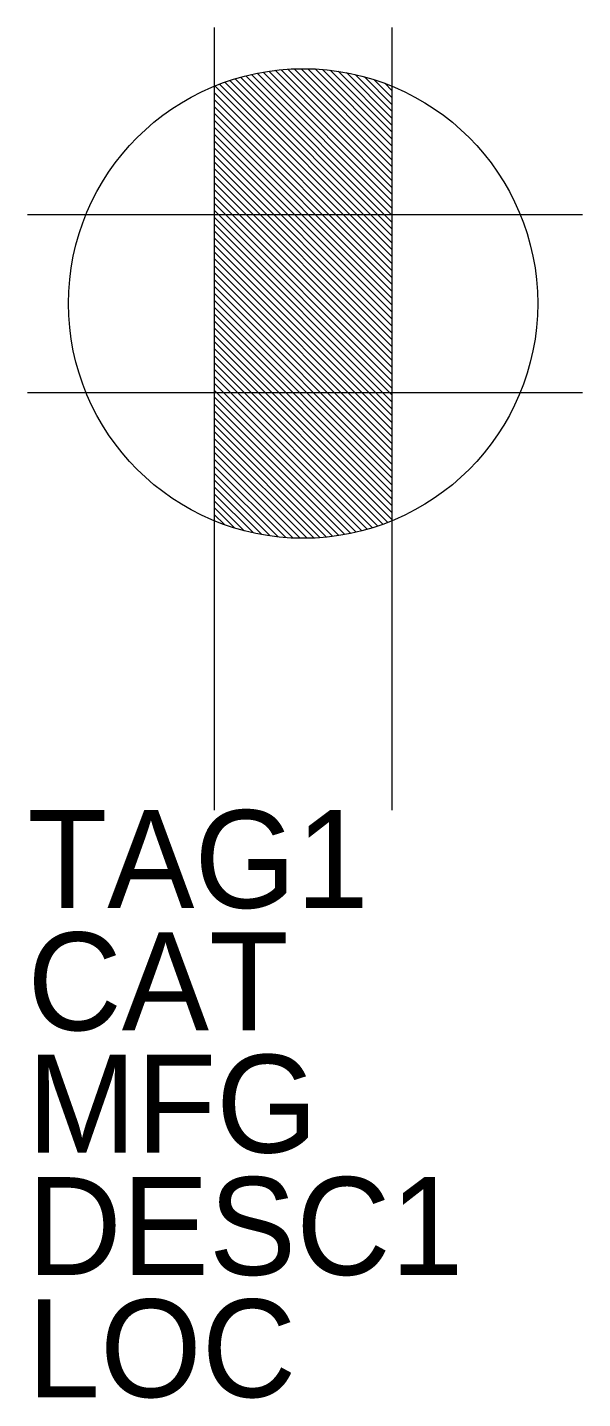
# Model space of a CAD drawing. Extents: x -0.35 to 0.35, y -1.25 to 0.5.
import ezdxf

# ---------------------------------------------------------------- set-up
doc = ezdxf.new("R2010")
doc.units = 0
doc.layers.get('0').update_dxf_attribs({"linetype": 'CONTINUOUS'})

msp = doc.modelspace()

# ---------------------------------------------------------------- linework, layer by layer
for p, q in [((-0.116, 0.5), (-0.116, -0.5)), ((0.1112, 0.5), (0.1112, -0.5)), ((-0.0756, 0.4383), (0.1112, 0.2514)), ((-0.0684, 0.44), (0.1112, 0.2603)), ((-0.0612, 0.4415), (0.1112, 0.2691)), ((-0.0537, 0.4429), (0.1112, 0.278)), ((-0.0461, 0.4441), (0.1112, 0.2868)), ((-0.0383, 0.4452), (0.1112, 0.2956)), ((-0.0303, 0.446), (0.1112, 0.3045)), ((-0.0221, 0.4467), (0.1112, 0.3133)), ((-0.0137, 0.4471), (0.1112, 0.3222)), ((-0.0051, 0.4473), (0.1112, 0.331)), ((0.0038, 0.4473), (0.1112, 0.3398)), ((0.013, 0.447), (0.1112, 0.3487)), ((0.0224, 0.4463), (0.1112, 0.3575)), ((0.0323, 0.4453), (0.1112, 0.3664)), ((0.0425, 0.444), (0.1112, 0.3752)), ((0.0531, 0.4422), (0.1112, 0.384)), ((0.0643, 0.4399), (0.1112, 0.3929)), ((-0.1155, 0.4252), (0.1112, 0.1984)), ((-0.1092, 0.4277), (0.1112, 0.2073)), ((-0.1027, 0.4301), (0.1112, 0.2161)), ((-0.0961, 0.4323), (0.1112, 0.2249)), ((-0.0894, 0.4344), (0.1112, 0.2338)), ((-0.0826, 0.4364), (0.1112, 0.2426)), ((0.076, 0.4369), (0.1112, 0.4017)), ((0.0886, 0.4332), (0.1112, 0.4105)), ((0.102, 0.4286), (0.1112, 0.4194)), ((-0.116, 0.4168), (0.1112, 0.1896)), ((-0.116, 0.408), (0.1112, 0.1807)), ((-0.116, 0.3991), (0.1112, 0.1719)), ((-0.116, 0.3903), (0.1112, 0.1631)), ((-0.116, 0.3814), (0.1112, 0.1542)), ((-0.116, 0.3726), (0.1112, 0.1454)), ((-0.116, 0.3638), (0.1112, 0.1365)), ((-0.116, 0.3549), (0.1112, 0.1277)), ((-0.116, 0.3461), (0.1112, 0.1189)), ((-0.116, 0.3372), (0.1112, 0.11)), ((-0.116, 0.3284), (0.1112, 0.1012)), ((-0.116, 0.3196), (0.1112, 0.0923)), ((-0.116, 0.3107), (0.1112, 0.0835)), ((-0.116, 0.3019), (0.1112, 0.0747)), ((-0.116, 0.293), (0.1112, 0.0658)), ((-0.116, 0.2842), (0.1112, 0.057)), ((-0.116, 0.2754), (0.1112, 0.0482)), ((-0.116, 0.2665), (0.1112, 0.0393)), ((-0.355, 0.2609), (0.355, 0.2609)), ((-0.116, 0.2577), (0.1112, 0.0305)), ((-0.116, 0.2489), (0.1112, 0.0216)), ((-0.116, 0.24), (0.1112, 0.0128)), ((-0.116, 0.2312), (0.1112, 0.004)), ((-0.116, 0.2223), (0.1112, -0.0049)), ((-0.116, 0.2135), (0.1112, -0.0137)), ((-0.116, 0.2047), (0.1112, -0.0226)), ((-0.116, 0.1958), (0.1112, -0.0314)), ((-0.116, 0.187), (0.1112, -0.0402)), ((-0.116, 0.1781), (0.1112, -0.0491)), ((-0.116, 0.1693), (0.1112, -0.0579)), ((-0.116, 0.1605), (0.1112, -0.0668)), ((-0.116, 0.1516), (0.1112, -0.0756)), ((-0.116, 0.1428), (0.1112, -0.0844)), ((-0.116, 0.1339), (0.1112, -0.0933)), ((-0.116, 0.1251), (0.1112, -0.1021)), ((-0.116, 0.1163), (0.1112, -0.1109)), ((-0.116, 0.1074), (0.1112, -0.1198)), ((-0.116, 0.0986), (0.1112, -0.1286)), ((-0.116, 0.0898), (0.1061, -0.1324)), ((-0.116, 0.0809), (0.0997, -0.1348)), ((-0.116, 0.0721), (0.0932, -0.137)), ((-0.116, 0.0632), (0.0865, -0.1392)), ((-0.116, 0.0544), (0.0797, -0.1412)), ((-0.116, 0.0456), (0.0727, -0.1431)), ((-0.116, 0.0367), (0.0656, -0.1449)), ((-0.355, 0.0337), (0.355, 0.0337)), ((-0.116, 0.0279), (0.0584, -0.1464)), ((-0.116, 0.019), (0.051, -0.1479)), ((-0.116, 0.0102), (0.0434, -0.1491)), ((-0.116, 0.0014), (0.0356, -0.1502)), ((-0.116, -0.0075), (0.0277, -0.1511)), ((-0.116, -0.0163), (0.0196, -0.1519)), ((-0.116, -0.0252), (0.0112, -0.1523)), ((-0.116, -0.034), (0.0027, -0.1526)), ((-0.116, -0.0428), (-0.0062, -0.1526)), ((-0.116, -0.0517), (-0.0153, -0.1524)), ((-0.116, -0.0605), (-0.0246, -0.1518)), ((-0.116, -0.0693), (-0.0344, -0.1509)), ((-0.116, -0.0782), (-0.0445, -0.1497)), ((-0.116, -0.087), (-0.055, -0.148)), ((-0.116, -0.0959), (-0.066, -0.1458)), ((-0.116, -0.1047), (-0.0776, -0.1431)), ((-0.116, -0.1135), (-0.0899, -0.1396)), ((-0.116, -0.1224), (-0.1031, -0.1352))]:
    msp.add_line(p, q)
msp.add_circle((-0.0024, 0.1473), 0.3)
msp.add_circle((-0.0024, 0.1473), 0.3)

# ---------------------------------------------------------------- texts
for tag, p in [('TAG1', (-0.355, -0.625)), ('CAT', (-0.355, -0.7812)), ('MFG', (-0.355, -0.9375)), ('DESC1', (-0.355, -1.0938)), ('LOC', (-0.355, -1.25))]:
    msp.add_attdef(tag, p, '', height=0.125)

doc.saveas('drawing.dxf')
